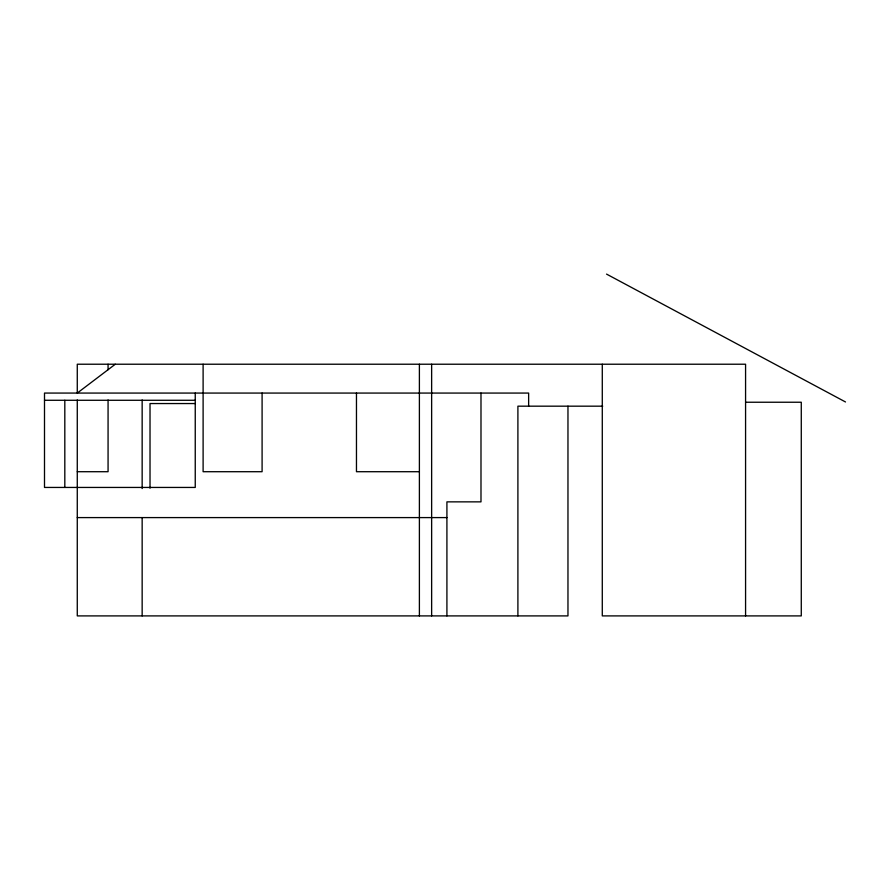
<?xml version="1.0" encoding="UTF-8"?>
<svg xmlns="http://www.w3.org/2000/svg" width="890" height="890" viewBox="0 0 890 890"><rect width="100%" height="100%" fill="white"/><g stroke="black" fill="none" stroke-linecap="round" stroke-linejoin="round"><path stroke-width="1.33" d="M115.3 364.221L77.274 393.069L77.274 364.221L745.575 364.221L745.575 615.902M44.5 400.278L195.244 400.278M745.575 402.236L801.278 402.236L801.278 615.902L602.285 615.902L602.285 364.221M195.399 403.548L150.021 403.548L150.021 488.209M602.719 406.174L517.902 406.174L517.902 615.902M77.274 471.711L108.068 471.711L108.068 399.966M419.39 471.711L356.467 471.711L356.467 393.069M77.274 517.591L446.914 517.591M606.546 274.098L845.5 401.969M567.965 406.174L567.965 615.902L77.274 615.902L77.274 399.966M528.638 406.174L528.638 393.069L44.5 393.069L44.5 487.442L195.244 487.442L195.244 393.069M480.989 393.069L480.989 501.86L446.914 501.86L446.914 615.902M431.639 364.221L431.639 615.902M419.39 364.221L419.39 615.902M262.094 393.069L262.094 471.711L203.109 471.711L203.109 364.221M142.155 399.977L142.155 488.566M142.155 517.591L142.155 615.902M108.068 364.221L108.068 369.706M64.814 400.278L64.814 487.442"/></g></svg>
